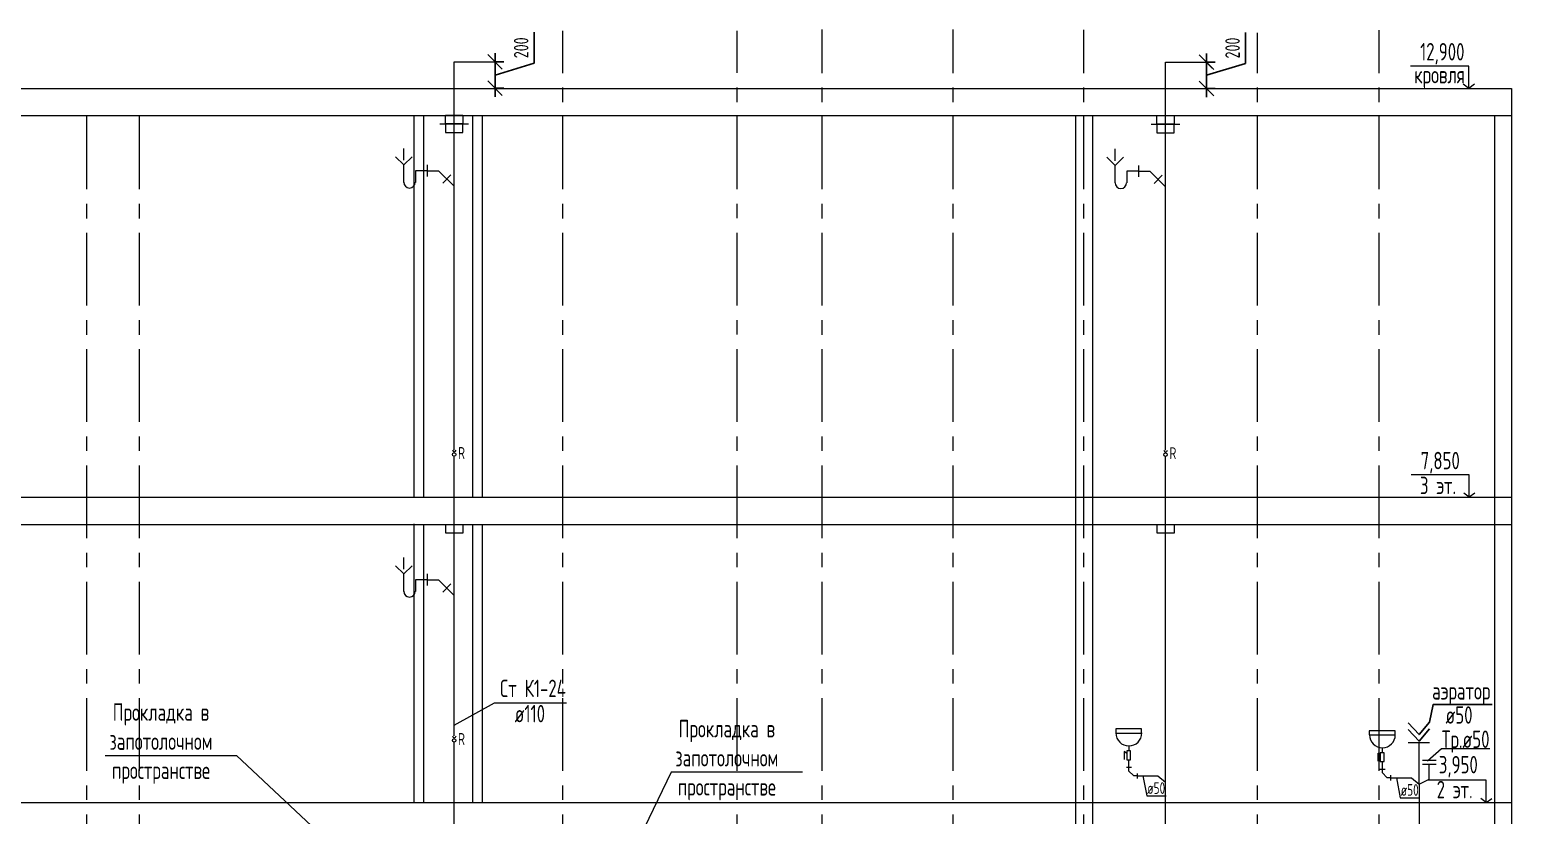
# Model space of a CAD drawing. Header units: millimetres. Extents: x -8689834 to 9419935, y -284943 to 166066.
# Drawn here: x -202305 to -176826, y -214750 to -201238 of the extents above; entities that cross this region are included whole.
import ezdxf

# ---------------------------------------------------------------- set-up
doc = ezdxf.new("R2010")
doc.units = ezdxf.units.MM
doc.header["$MEASUREMENT"] = 0
doc.linetypes.add('CENTER', pattern=[2, 1.25, -0.25, 0.25, -0.25])
doc.layers.get('0').update_dxf_attribs({"color": 250, "lineweight": 9})
for name, color, linetype in [('PDF _0', 7, 'Continuous'), ('PDF __ВК-В1', 5, 'Continuous'), ('PDF __ВК-В1-текст', 7, 'Continuous'), ('PDF __ВК-переход на SML', 3, 'Continuous'), ('PDF __ВК-противопожарные муфты', 1, 'Continuous'), ('PDF __ВК-размеры', 7, 'Continuous'), ('PDF __ВК-стены', 7, 'Continuous'), ('PDF __К14', 3, 'Continuous'), ('PDF __Сантехника', 7, 'Continuous'), ('PDF _TEKSTBK', 7, 'Continuous'), ('АР_Кровля дорожки', 245, 'Continuous'), ('АР_Таблицы', 250, 'Continuous')]:
    doc.layers.add(name, color=color, linetype=linetype)
doc.layers.add('PDF __ВК-К1', color=7, linetype='Continuous', true_color=0xb80000)
for name, color, linetype, lineweight in [('АР_Оси', 195, 'Continuous', 9), ('АР_Оси размеры', 164, 'Continuous', 9), ('ВК_канализация', 32, 'Continuous', 30)]:
    doc.layers.add(name, color=color, linetype=linetype, lineweight=lineweight)
doc.styles.add('ISOCPEUR', font='isocpeur.ttf', dxfattribs={"width": 0.7})
doc.styles.add('ГОСТ 2.304', font='isocpeur.ttf', dxfattribs={"width": 0.7})
doc.dimstyles.new('СПДС', dxfattribs={"dimscale": 100, "dimtxt": 2.5, "dimasz": 2.5, "dimexe": 1.5, "dimexo": 0, "dimgap": 1, "dimtad": 1, "dimdec": 0, "dimrnd": 1, "dimtxsty": 'ГОСТ 2.304', "dimblk": 'OBLIQUE', "dimcen": 2.5, "dimdle": 1.5, "dimadec": 0, "dimazin": 2, "dimtfac": 0.75, "dimtdec": 0, "dimtmove": 1, "dimatfit": 3, "dimfxl": 1, "dimtolj": 1, "dimarcsym": 1})

# ---------------------------------------------------------------- blocks, each defined once
blk = doc.blocks.new('_Oblique')
at = {"color": 0, "linetype": 'ByBlock', "lineweight": -2}
blk.add_line((-0.5, -0.5), (0.5, 0.5), dxfattribs=at)
blk = doc.blocks.new('*D2051')
at = {"layer": 'АР_Оси размеры', "color": 0, "lineweight": -2, "ltscale": 100, "transparency": 16777216}
for p, q in [((-181395, -201821), (-181395, -201289)), ((-182070, -202400), (-182070, -201647)), ((-182070, -201797), (-181920, -201797)), ((-182070, -202024), (-181395, -201821)), ((-182070, -202250), (-181920, -202250))]:
    blk.add_line(p, q, dxfattribs=at)
at = {"layer": 'АР_Оси размеры', "color": 0, "lineweight": -2, "ltscale": 100, "transparency": 16777216, "xscale": 250, "yscale": 250, "zscale": 250}
for p, rotation in [((-182070, -201797), 90), ((-182070, -202250), 270)]:
    blk.add_blockref('_Oblique', p, dxfattribs=dict(at, rotation=rotation))
at = {"layer": 'АР_Оси размеры', "color": 0, "lineweight": 13, "ltscale": 100, "transparency": 16777216, "insert": (-181620, -201555), "char_height": 250, "attachment_point": 5, "rotation": 90, "style": 'ГОСТ 2.304'}
blk.add_mtext('\\A1;200', dxfattribs=at)
blk = doc.blocks.new('*D2050')
at = {"layer": 'АР_Оси размеры', "color": 0, "lineweight": -2, "ltscale": 100, "transparency": 16777216}
for p, q in [((-193627, -201817), (-193627, -201284)), ((-194302, -202396), (-194302, -201643)), ((-194302, -201793), (-194152, -201793)), ((-194302, -202019), (-193627, -201817)), ((-194302, -202246), (-194152, -202246))]:
    blk.add_line(p, q, dxfattribs=at)
at = {"layer": 'АР_Оси размеры', "color": 0, "lineweight": -2, "ltscale": 100, "transparency": 16777216, "xscale": 250, "yscale": 250, "zscale": 250}
for p, rotation in [((-194302, -201793), 90), ((-194302, -202246), 270)]:
    blk.add_blockref('_Oblique', p, dxfattribs=dict(at, rotation=rotation))
at = {"layer": 'АР_Оси размеры', "color": 0, "lineweight": 13, "ltscale": 100, "transparency": 16777216, "insert": (-193852, -201551), "char_height": 250, "attachment_point": 5, "rotation": 90, "style": 'ГОСТ 2.304'}
blk.add_mtext('\\A1;200', dxfattribs=at)

msp = doc.modelspace()

# ---------------------------------------------------------------- linework, layer by layer
at = {"color": 7, "ltscale": 500}
msp.add_lwpolyline([(-189016.2, -214008), (-191275.5, -214008), (-191964.7, -215444)], dxfattribs=at)
at = {"color": 244, "ltscale": 500, "true_color": 0x991b1e}
for points in [[(-178413.4, -214213.3), (-178239, -214125.8), (-178237, -213870.1)], [(-178356.9, -213801.4), (-178118.6, -213801.4)], [(-178356.2, -213870.1), (-178117.9, -213870.1)]]:
    msp.add_lwpolyline(points, dxfattribs=at)
at = {"layer": 'PDF _0', "lineweight": 13}
for points in [[(-194200.1, -201894.4), (-194403.3, -201691.3)], [(-181968.6, -201898.7), (-182171.8, -201695.5)]]:
    msp.add_lwpolyline(points, dxfattribs=at)
at = {"layer": 'PDF __ВК-В1', "color": 244, "lineweight": 13, "true_color": 0x991b1e}
for points in [[(-195002.9, -208467.3), (-195004.3, -201792.8)], [(-182771.4, -208471.5), (-182772.8, -201797.1)], [(-195003.3, -213384.9), (-195004.3, -208574)], [(-182771.8, -219022.6), (-182772.8, -208578.2)], [(-195004.3, -215239.2), (-195004.3, -213491.6)], [(-178413.4, -214213.3), (-178411.5, -213504.2)], [(-178413.4, -214213.3), (-178413.4, -215179.8)]]:
    msp.add_lwpolyline(points, dxfattribs=at)
at = {"layer": 'PDF __ВК-В1-текст', "lineweight": 13}
for points in [[(-177559.4, -201864.8), (-178558.4, -201864.8)], [(-177559.4, -202250), (-177559.4, -201864.8)], [(-177462, -202178.1), (-177559.4, -202250), (-177652.5, -202178.1)], [(-177550.5, -208895.1), (-178549.5, -208895.1)], [(-177550.5, -209280.3), (-177550.5, -208895.1)], [(-177453.2, -209208.3), (-177550.5, -209280.3), (-177643.6, -209208.3)], [(-177257.1, -214144.2), (-178268.8, -214144.2)], [(-177257.1, -214529.4), (-177257.1, -214144.2)], [(-177257.1, -214529.4), (-177350.3, -214457.4)], [(-177257.1, -214529.4), (-177159.8, -214457.4)]]:
    msp.add_lwpolyline(points, dxfattribs=at)
at = {"layer": 'PDF __ВК-К1', "lineweight": 13}
for points in [[(-195470.5, -203564.3), (-195470.5, -203763.2)], [(-183239, -203572.7), (-183239, -203771.7)], [(-195470.5, -203665.9), (-195669.4, -203665.9)], [(-195470.5, -203665.9), (-195271.5, -203665.9), (-195004.8, -203932.6)], [(-195059.9, -203733.6), (-195199.6, -203877.5)], [(-183239, -203674.3), (-183437.9, -203674.3)], [(-183239, -203674.3), (-183040, -203674.3), (-182773.3, -203941)], [(-182828.4, -203742.1), (-182968.1, -203886)], [(-195470.6, -210700.4), (-195669.5, -210700.4)], [(-195470.6, -210598.8), (-195470.6, -210797.7)], [(-195470.6, -210700.4), (-195271.6, -210700.4), (-195004.9, -210967.1)], [(-195060, -210768.1), (-195199.6, -210912)]]:
    msp.add_lwpolyline(points, dxfattribs=at)
at = {"layer": 'PDF __ВК-К1', "color": 244, "lineweight": 13, "true_color": 0x991b1e}
for points in [[(-178231.3, -213504.2), (-178601.8, -213504.2)], [(-183445.2, -213924.2), (-183356.3, -213924.2)], [(-183407.1, -213793), (-183407.1, -213983.5)], [(-183263.2, -214072.4), (-183318.2, -214072.4), (-183407.1, -213983.5)], [(-179085.8, -213955.9), (-178996.9, -213955.9)], [(-179047.7, -213824.7), (-179047.7, -214015.1)], [(-178903.8, -214104), (-178958.8, -214104), (-179047.7, -214015.1)], [(-183263.2, -214027.9), (-183263.2, -214116.8)], [(-178903.8, -214059.6), (-178903.8, -214148.5)]]:
    msp.add_lwpolyline(points, dxfattribs=at)
at = {"layer": 'PDF __ВК-переход на SML', "lineweight": 13}
for points in [[(-195154.6, -202711.4), (-194854, -202711.4), (-194854, -202859.6), (-195154.6, -202859.6)], [(-182923.1, -202715.7), (-182622.5, -202715.7), (-182622.5, -202863.8), (-182923.1, -202863.8)]]:
    msp.add_lwpolyline(points, close=True, dxfattribs=at)
at = {"layer": 'PDF __ВК-противопожарные муфты', "lineweight": 13}
for points in [[(-195251.9, -202859.6), (-195006.4, -202859.6), (-194756.7, -202859.6)], [(-195154.6, -202859.6), (-195154.6, -203007.7), (-194854, -203007.7), (-194854, -202859.6)], [(-183020.4, -202863.8), (-182774.9, -202863.8), (-182525.2, -202863.8)], [(-182923.1, -202863.8), (-182923.1, -203012), (-182622.5, -203012), (-182622.5, -202863.8)], [(-195250.3, -209745.9), (-195004.8, -209745.9), (-194755, -209745.9)], [(-195152.9, -209745.9), (-195152.9, -209894.1), (-194852.4, -209894.1), (-194852.4, -209745.9)], [(-183018.7, -209745.9), (-182773.2, -209745.9), (-182523.4, -209745.9)], [(-182921.3, -209745.9), (-182921.3, -209894.1), (-182620.8, -209894.1), (-182620.8, -209745.9)]]:
    msp.add_lwpolyline(points, dxfattribs=at)
at = {"layer": 'PDF __ВК-размеры', "lineweight": 13}
for points in [[(-195004.4, -201792.8), (-194200.1, -201792.8)], [(-182772.9, -201797.1), (-181968.6, -201797.1)]]:
    msp.add_lwpolyline(points, dxfattribs=at)
at = {"layer": 'PDF __ВК-стены', "color": 18, "lineweight": 13, "true_color": 0x000000}
for points in [[(-256738.2, -202250), (-176826, -202250)], [(-176826, -202250), (-176826, -225023.4)], [(-256738.2, -202715.7), (-177113.9, -202715.7)], [(-256738.2, -202715.7), (-176826, -202715.7)], [(-195696.8, -202715.7), (-195696.8, -209270.1)], [(-195533.9, -202715.7), (-195533.9, -209280.3)], [(-194688.3, -202715.7), (-194688.3, -209277.8)], [(-194525.5, -202715.7), (-194525.5, -209288)], [(-184318.4, -202715.7), (-184318.4, -224853.7)], [(-184030.6, -202715.7), (-184030.6, -224853.7)], [(-177113.9, -202715.7), (-177113.9, -224853.7)], [(-256364.8, -209280.3), (-176826, -209280.3)], [(-256361.7, -209745.9), (-176826, -209745.9)], [(-195696.1, -209735.7), (-195696.1, -214519.2)], [(-195533.3, -209745.9), (-195533.3, -214529.4)], [(-194687.7, -209743.4), (-194687.7, -214526.9)], [(-194524.8, -209753.7), (-194524.8, -214537.1)], [(-256195.5, -214529.4), (-176826, -214529.4)]]:
    msp.add_lwpolyline(points, dxfattribs=at)
at = {"layer": 'PDF __К14', "lineweight": 13}
for points in [[(-195872.6, -203483.8), (-195872.6, -203280.7)], [(-183641.1, -203492.3), (-183641.1, -203289.1)], [(-195872.7, -210518.4), (-195872.7, -210315.2)]]:
    msp.add_lwpolyline(points, dxfattribs=at)
at = {"layer": 'PDF __Сантехника', "lineweight": 13}
for points in [[(-183184.9, -213263.8), (-183629.4, -213263.8), (-183629.4, -213335.8), (-183184.9, -213335.8)], [(-178825.5, -213295.5), (-179269.9, -213295.5), (-179269.9, -213367.5), (-178825.5, -213367.5)], [(-183375.4, -213640.6), (-183438.9, -213640.6), (-183438.9, -213793), (-183375.4, -213793)], [(-179016, -213672.3), (-179079.5, -213672.3), (-179079.5, -213824.7), (-179016, -213824.7)]]:
    msp.add_lwpolyline(points, close=True, dxfattribs=at)
for points in [[(-183438.9, -213687.1), (-183481.2, -213649.1), (-183481.2, -213788.7)], [(-183405, -213560.2), (-183405, -213640.6)], [(-179079.5, -213718.8), (-179121.8, -213680.7), (-179121.8, -213820.4)], [(-179045.6, -213591.8), (-179045.6, -213672.3)]]:
    msp.add_lwpolyline(points, dxfattribs=at)
for centre in [(-183402.9, -213333.7), (-179043.5, -213365.4)]:
    msp.add_arc(centre, 222.2, 180, 0, dxfattribs=at)
at = {"layer": 'PDF _TEKSTBK', "lineweight": 13}
for points in [[(-195872.6, -203564.3), (-196012.3, -203424.6)], [(-195872.6, -203864.8), (-195872.6, -203564.3), (-195728.7, -203424.6)], [(-183641.1, -203572.7), (-183780.8, -203433.1)], [(-183641.1, -203873.3), (-183641.1, -203572.7), (-183497.2, -203433.1)], [(-195669.4, -203665.9), (-195669.4, -203864.8)], [(-183437.9, -203674.3), (-183437.9, -203873.3)], [(-195872.7, -210598.8), (-196012.4, -210459.1)], [(-195872.7, -210899.3), (-195872.7, -210598.8), (-195728.8, -210459.1)], [(-195669.5, -210700.4), (-195669.5, -210899.3)]]:
    msp.add_lwpolyline(points, dxfattribs=at)
for centre in [(-195773.1, -203862.7), (-183541.6, -203871.2), (-195773.2, -210897.2)]:
    msp.add_arc(centre, 99.5, 180.00001, 359.99999, dxfattribs=at)
at = {"layer": 'АР_Кровля дорожки', "color": 7, "ltscale": 100}
msp.add_lwpolyline([(-178235, -213146.5), (-178170.6, -212842.4), (-177155.6, -212842.4)], dxfattribs=at)
at = {"layer": 'АР_Кровля дорожки', "color": 244, "ltscale": 100, "true_color": 0x991b1e}
for points in [[(-178602.4, -213156.3), (-178411.8, -213360.5), (-178235, -213146.5)], [(-178602.4, -213271.9), (-178411.8, -213476.1), (-178235, -213262)]]:
    msp.add_lwpolyline(points, dxfattribs=at)
at = {"layer": 'АР_Оси', "color": 18, "linetype": 'CENTER', "lineweight": 13, "ltscale": 1000, "true_color": 0x000000}
for p, q in [((-193137.2, -225984.3), (-193137.2, -201260.6)), ((-190137.2, -225983.4), (-190137.2, -201260.6)), ((-188676.9, -225984.3), (-188676.9, -201238.5)), ((-186426.9, -225984.3), (-186426.9, -201238.5)), ((-184175.2, -225984.3), (-184175.2, -201244.5)), ((-179099.9, -225984.3), (-179099.9, -201247.6)), ((-181191.5, -225984.3), (-181191.5, -201291.4)), ((-201323.7, -225984.3), (-201323.7, -202549.4)), ((-200416.4, -225984.3), (-200416.4, -202549.4))]:
    msp.add_line(p, q, dxfattribs=at)
at = {"layer": 'ВК_канализация', "color": 244, "lineweight": 13, "ltscale": 500, "true_color": 0x991b1e}
for points in [[(-195003.5, -208514), (-195003.3, -208497.2)], [(-182772, -208518.2), (-182771.8, -208501.5)], [(-195003.9, -213431.6), (-195003.7, -213414.9)], [(-183263.2, -214072.4), (-182904, -214072.4)], [(-182904, -214072.4), (-182772.8, -214181.6)], [(-178903.8, -214104), (-178544.6, -214104)], [(-178544.6, -214104), (-178413.4, -214213.3)]]:
    msp.add_lwpolyline(points, dxfattribs=at)
at = {"layer": 'ВК_канализация', "color": 18, "lineweight": 13, "ltscale": 500, "true_color": 0x000000}
for points in [[(-193076.1, -212820.1), (-194315.2, -212820.1), (-195009.8, -213205.2)], [(-201006, -213723), (-198746.7, -213723), (-196903.1, -215452)], [(-177198.5, -213604.8), (-178029.9, -213604.8), (-178265.3, -213815.8)], [(-183163.1, -214072.4), (-183096.4, -214414.3), (-182761.2, -214414.3)], [(-178803.7, -214104), (-178737, -214446), (-178401.7, -214446)]]:
    msp.add_lwpolyline(points, dxfattribs=at)
at = {"layer": 'ВК_канализация', "color": 244, "lineweight": 13, "ltscale": 500, "true_color": 0x991b1e}
for centre in [(-195003.9, -208544), (-182772.4, -208548.2), (-195004.3, -213461.6)]:
    msp.add_circle(centre, 30, dxfattribs=at)
for centre in [(-195002.9, -208467.3), (-182771.4, -208471.5), (-195003.3, -213384.9)]:
    msp.add_arc(centre, 30, 179.27075, 359.27075, dxfattribs=at)

# ---------------------------------------------------------------- texts
at = {"layer": 'АР_Таблицы', "lineweight": 13, "ltscale": 100, "attachment_point": 4, "style": 'ISOCPEUR'}
for s, insert, char_height, width in [('\\pxi-1,l1,t1,5;12,900', (-178395.2, -201653.8), 300, 9470.463), ('\\pxi-1,l1,t1,5;кровля', (-178496.2, -202052.8), 300, 9470.463), ('\\pxi-1,l1,t1,5;7,850', (-178386.3, -208684.1), 300, 9470.463), ('\\pxi-1,l1,t1,5;3 эт.', (-178398.3, -209076.5), 300, 9470.463), ('\\pxi-1,l1,t1,5;Ст К1-24', (-194216.2, -212567), 300, 7500), ('\\pxi-1,l1,t1,5;аэратор', (-178190.1, -212649.5), 300, 7500), ('\\pxi-1,l1,t1,5;ø110', (-193964.1, -213000.6), 300, 7500), ('\\pxi-1,l1,t1,5;ø50', (-177958.2, -213024.6), 300, 7500), ('\\pxi-1,l1,t1,5;Тр.ø50', (-178023.6, -213482), 300, 7500), ('\\pxi-1,l1,t1,5;3,950', (-178074.1, -213913.2), 300, 9470.463), ('\\pxi-1,l1,t1,5;ø50', (-183088.6, -214281.6), 200, 7500), ('\\pxi-1,l1,t1,5;ø50', (-178729.2, -214313.3), 200, 7500), ('\\pxi-1,l1,t1,5;2 эт.', (-178110.4, -214306.6), 300, 9470.463)]:
    msp.add_mtext(s, dxfattribs=dict(at, insert=insert, char_height=char_height, width=width))
at = {"layer": 'ВК_канализация', "color": 18, "lineweight": 13, "ltscale": 100, "true_color": 0x000000, "attachment_point": 4, "style": 'ISOCPEUR'}
for s, insert, char_height, width in [('R', (-194937.9, -208520), 205.4, 5730.034), ('R', (-182705.9, -208522.7), 205.4, 5730.034), ('\\pxqc;Прокладка в запотолочном пространстве', (-201214, -213514.9), 300, 2334.903), ('\\pxqc;Прокладка в запотолочном пространстве', (-191483.5, -213799.8), 300, 2334.903), ('R', (-194938.3, -213437.6), 205.4, 5730.034)]:
    msp.add_mtext(s, dxfattribs=dict(at, insert=insert, char_height=char_height, width=width))

# ---------------------------------------------------------------- dimensions: what is measured, and where the dimension line sits
at = {"layer": 'АР_Оси размеры', "color": 18, "lineweight": 13, "ltscale": 100, "true_color": 0x000000}
for base, p1, p2, picture, middle in [((-194301.7, -201792.8), (-194301.7, -202245.8), (-194301.7, -201792.8), '*D2050', (-193851.7, -201716.8)), ((-182070.2, -201797.1), (-182070.2, -202250), (-182070.2, -201797.1), '*D2051', (-181620.2, -201721.1))]:
    dim = msp.add_linear_dim(base=base, p1=p1, p2=p2, angle=90, text='200', dimstyle='СПДС', dxfattribs=at)
    dim.commit()
    dim.dimension.update_dxf_attribs({"geometry": picture, "text_midpoint": middle})

doc.saveas('drawing.dxf')
